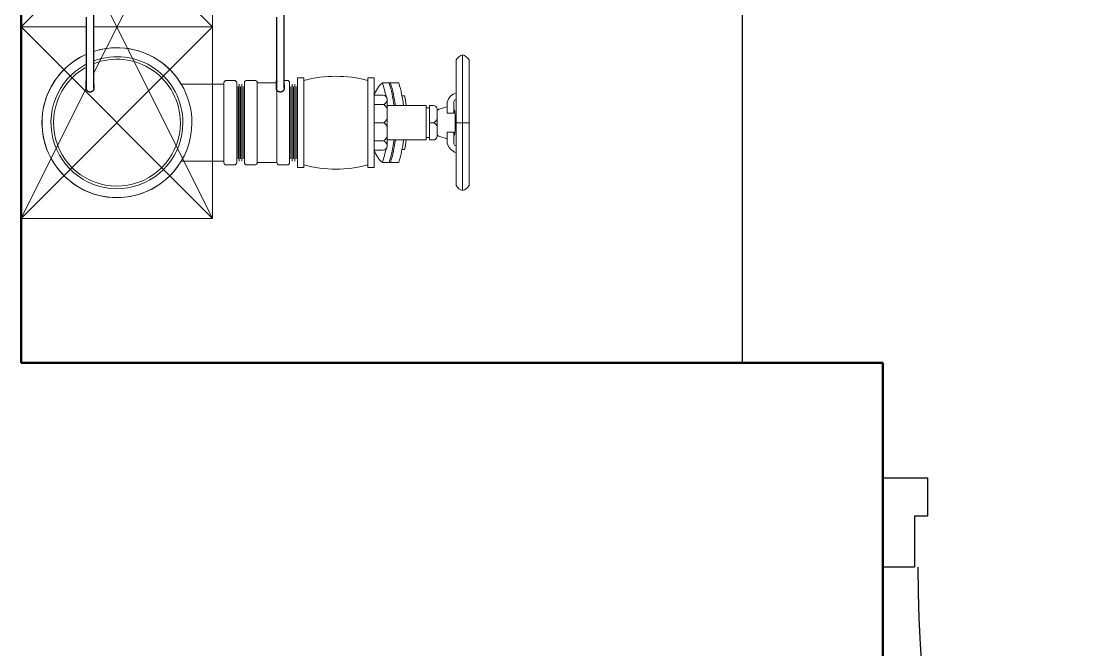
# Model space of a CAD drawing. Header units: millimetres. Extents: x -42700 to 155289, y -7931 to 68797.
# Drawn here: x 26610 to 27441, y 29315 to 29807 of the extents above; entities that cross this region are included whole.
import ezdxf

# ---------------------------------------------------------------- set-up
doc = ezdxf.new("R2010")
doc.units = ezdxf.units.MM
doc.layers.add('01 arquitectura', color=8, linetype='Continuous')

msp = doc.modelspace()

# ---------------------------------------------------------------- linework, layer by layer
at = {"layer": '01 arquitectura', "color": 8, "lineweight": 50}
for p, q in [((26609.678, 29539.616), (26609.678, 31734.611)), ((27284.677, 29539.616), (26609.678, 29539.616)), ((27284.677, 29289.617), (27284.677, 29539.616))]:
    msp.add_line(p, q, dxfattribs=at)
at = {"layer": '01 arquitectura', "color": 8}
for p, q in [((27174.677, 31634.611), (27174.677, 29539.616)), ((27174.677, 31634.611), (27174.677, 29539.616)), ((27284.677, 29449.616), (27319.684, 29449.616)), ((27319.684, 29449.616), (27319.684, 29419.616)), ((27309.684, 29419.616), (27309.684, 29379.616)), ((27319.684, 29419.616), (27309.684, 29419.616)), ((27309.684, 29379.616), (27284.677, 29379.616))]:
    msp.add_line(p, q, dxfattribs=at)
at = {"layer": '01 arquitectura', "color": 8, "lineweight": 18}
for p, q in [((26726.491, 29886.324), (26666.678, 29766.698)), ((26759.678, 29802.698), (26687.009, 29875.367)), ((26759.678, 29802.698), (26759.678, 29877.708)), ((26759.678, 29877.708), (26759.678, 29652.698)), ((26609.678, 29802.698), (26660.678, 29853.698)), ((26759.678, 29652.698), (26666.678, 29838.698)), ((26660.678, 29802.698), (26609.678, 29802.698)), ((26759.678, 29652.698), (26609.678, 29802.698)), ((26609.678, 29802.698), (26660.678, 29802.698)), ((26609.678, 29652.698), (26759.678, 29802.698)), ((26660.678, 29802.698), (26609.678, 29802.698)), ((26759.678, 29802.698), (26666.678, 29802.698)), ((26666.678, 29802.698), (26759.678, 29802.698)), ((26759.678, 29802.698), (26666.678, 29802.698)), ((26759.678, 29802.698), (26759.678, 29652.698)), ((26950.512, 29776.887), (26950.512, 29678.507)), ((26955.531, 29780.902), (26955.531, 29674.495)), ((26960.55, 29776.887), (26960.55, 29678.513)), ((26735.094, 29757.813), (26768.5, 29757.813)), ((26768.5, 29758.816), (26768.5, 29696.647)), ((26776.53, 29760.823), (26770.529, 29760.823)), ((26778.538, 29758.816), (26778.538, 29696.577)), ((26780.546, 29757.812), (26780.546, 29697.581)), ((26782.554, 29757.812), (26782.554, 29697.581)), ((26784.561, 29758.815), (26784.561, 29696.647)), ((26792.592, 29760.823), (26786.591, 29760.823)), ((26809.862, 29758.815), (26794.6, 29758.815)), ((26794.6, 29758.815), (26794.6, 29696.577)), ((26809.972, 29756.257), (26809.972, 29757.639)), ((26818.004, 29760.822), (26815.678, 29760.822)), ((26820.012, 29758.815), (26820.012, 29696.576)), ((26822.019, 29757.811), (26822.019, 29697.58)), ((26824.027, 29757.811), (26824.027, 29697.58)), ((26826.033, 29692.566), (26826.033, 29762.835)), ((26826.033, 29762.835), (26831.054, 29762.835)), ((26831.054, 29762.835), (26831.054, 29692.566)), ((26886.264, 29762.834), (26881.246, 29762.834)), ((26881.246, 29762.834), (26881.246, 29692.565)), ((26886.264, 29692.565), (26886.264, 29762.834)), ((26905.585, 29758.841), (26892.656, 29758.841)), ((26892.656, 29758.841), (26897.676, 29758.841)), ((26660.658, 29754.658), (26609.678, 29652.698)), ((26779.541, 29699.282), (26779.541, 29756.111)), ((26781.55, 29756.111), (26781.55, 29699.282)), ((26783.557, 29756.111), (26783.557, 29699.282)), ((26809.972, 29696.577), (26809.972, 29754.325)), ((26821.014, 29699.281), (26821.014, 29756.11)), ((26823.023, 29756.11), (26823.023, 29699.281)), ((26825.031, 29756.11), (26825.031, 29699.281)), ((26893.292, 29749.182), (26886.264, 29749.182)), ((26910.051, 29748.803), (26908.007, 29748.803)), ((26893.047, 29741.826), (26886.264, 29741.826)), ((26896.304, 29746.17), (26896.304, 29709.229)), ((26896.304, 29741.251), (26927.046, 29741.251)), ((26927.046, 29741.251), (26927.046, 29714.147)), ((26929.681, 29714.147), (26929.681, 29741.251)), ((26929.681, 29741.251), (26932.492, 29741.251)), ((26943.534, 29735.227), (26943.534, 29743.794)), ((26948.554, 29744.244), (26948.554, 29735.227)), ((26927.046, 29739.343), (26929.681, 29739.343)), ((26935.504, 29738.239), (26935.504, 29717.158)), ((26936.912, 29738.177), (26943.534, 29740.247)), ((26948.554, 29735.227), (26943.534, 29735.227)), ((26949.679, 29734.223), (26949.679, 29727.698)), ((26893.047, 29727.7), (26886.264, 29727.7)), ((26932.573, 29727.699), (26929.681, 29727.699)), ((26949.679, 29727.698), (26949.679, 29721.173)), ((26960.55, 29727.698), (26950.512, 29727.698)), ((26927.046, 29716.054), (26929.681, 29716.054)), ((26936.912, 29717.22), (26943.534, 29715.15)), ((26948.553, 29720.17), (26943.534, 29720.17)), ((26943.534, 29720.17), (26943.534, 29711.602)), ((26948.553, 29711.153), (26948.553, 29720.17)), ((26893.047, 29713.573), (26886.264, 29713.573)), ((26927.046, 29714.147), (26896.304, 29714.147)), ((26932.492, 29714.147), (26929.681, 29714.147)), ((26893.291, 29706.217), (26886.264, 29706.217)), ((26910.05, 29706.595), (26908.006, 29706.595)), ((26735.093, 29697.582), (26768.5, 29697.582)), ((26776.529, 29694.57), (26770.506, 29694.57)), ((26792.591, 29694.569), (26786.568, 29694.569)), ((26794.6, 29696.577), (26809.972, 29696.577)), ((26818.003, 29694.569), (26811.98, 29694.569)), ((26831.054, 29692.566), (26826.033, 29692.566)), ((26881.246, 29692.565), (26886.264, 29692.565)), ((26905.583, 29696.557), (26892.655, 29696.557)), ((26759.678, 29652.698), (26609.678, 29652.698))]:
    msp.add_line(p, q, dxfattribs=at)
at = {"layer": '01 arquitectura', "color": 8, "flags": 128}
for points in [[(26660.678, 29810.211), (26660.678, 29803.488), (26660.678, 29797.162), (26660.678, 29791.243), (26660.678, 29785.741), (26660.678, 29780.664), (26660.678, 29776.02), (26660.678, 29771.818), (26660.678, 29768.063), (26660.678, 29764.762), (26660.678, 29761.92), (26660.678, 29759.542), (26660.678, 29757.63), (26660.678, 29756.189), (26660.678, 29755.221), (26660.678, 29754.727), (26660.678, 29754.658)], [(26666.678, 29754.658), (26666.678, 29754.896), (26666.678, 29755.608), (26666.678, 29756.794), (26666.678, 29758.452), (26666.678, 29760.578), (26666.678, 29763.171), (26666.678, 29766.225), (26666.678, 29769.735), (26666.678, 29773.697), (26666.678, 29778.103), (26666.678, 29782.947), (26666.678, 29788.22), (26666.678, 29793.916), (26666.678, 29800.023), (26666.678, 29806.533), (26666.678, 29813.435)], [(26809.678, 29810.211), (26809.678, 29803.488), (26809.678, 29797.162), (26809.678, 29791.243), (26809.678, 29785.741), (26809.678, 29780.664), (26809.678, 29776.02), (26809.678, 29771.818), (26809.678, 29768.063), (26809.678, 29764.762), (26809.678, 29761.92), (26809.678, 29759.542), (26809.678, 29757.63), (26809.678, 29756.189), (26809.678, 29755.221), (26809.678, 29754.727), (26809.678, 29754.658)], [(26815.678, 29754.658), (26815.678, 29754.896), (26815.678, 29755.608), (26815.678, 29756.794), (26815.678, 29758.452), (26815.678, 29760.578), (26815.678, 29763.171), (26815.678, 29766.225), (26815.678, 29769.735), (26815.678, 29773.697), (26815.678, 29778.103), (26815.678, 29782.947), (26815.678, 29788.22), (26815.678, 29793.916), (26815.678, 29800.023), (26815.678, 29806.533), (26815.678, 29813.435)], [(26660.678, 29757.007), (26660.678, 29758.452), (26660.678, 29760.365)], [(26666.678, 29757.63), (26666.678, 29756.189), (26666.678, 29755.221), (26666.678, 29754.727), (26666.678, 29754.658)], [(26809.678, 29757.007), (26809.678, 29758.452), (26809.678, 29760.365)], [(26815.678, 29757.63), (26815.678, 29756.189), (26815.678, 29755.221), (26815.678, 29754.727), (26815.678, 29754.658)], [(26660.678, 29754.658), (26660.678, 29754.896), (26660.678, 29755.608), (26660.678, 29756.794)], [(26666.678, 29754.658), (26666.676, 29754.538), (26666.669, 29754.418), (26666.657, 29754.299), (26666.64, 29754.18), (26666.618, 29754.062), (26666.592, 29753.945), (26666.561, 29753.829), (26666.526, 29753.714), (26666.486, 29753.601), (26666.441, 29753.49), (26666.392, 29753.38), (26666.339, 29753.273), (26666.282, 29753.167), (26666.22, 29753.065), (26666.154, 29752.964), (26666.084, 29752.866), (26666.011, 29752.772), (26665.934, 29752.68), (26665.853, 29752.591), (26665.768, 29752.506), (26665.681, 29752.424), (26665.59, 29752.346), (26665.496, 29752.271), (26665.399, 29752.2), (26665.299, 29752.134), (26665.197, 29752.071), (26665.092, 29752.012), (26664.985, 29751.958), (26664.876, 29751.908), (26664.765, 29751.862), (26664.653, 29751.821), (26664.538, 29751.784), (26664.423, 29751.752), (26664.306, 29751.724), (26664.188, 29751.702), (26664.069, 29751.684), (26663.95, 29751.67), (26663.83, 29751.662), (26663.711, 29751.658), (26663.591, 29751.659), (26663.471, 29751.665), (26663.351, 29751.676), (26663.232, 29751.691), (26663.114, 29751.712), (26662.997, 29751.737), (26662.88, 29751.766), (26662.765, 29751.8), (26662.652, 29751.839), (26662.54, 29751.882), (26662.43, 29751.93), (26662.322, 29751.982), (26662.216, 29752.039), (26662.112, 29752.099), (26662.011, 29752.164), (26661.913, 29752.233), (26661.817, 29752.305), (26661.724, 29752.381), (26661.635, 29752.461), (26661.549, 29752.545), (26661.466, 29752.632), (26661.387, 29752.722), (26661.311, 29752.815), (26661.239, 29752.911), (26661.171, 29753.01), (26661.107, 29753.112), (26661.048, 29753.216), (26660.992, 29753.322), (26660.941, 29753.43), (26660.894, 29753.541), (26660.851, 29753.653), (26660.814, 29753.767), (26660.78, 29753.882), (26660.752, 29753.999), (26660.727, 29754.116), (26660.708, 29754.235), (26660.694, 29754.354), (26660.684, 29754.473), (26660.679, 29754.593), (26660.678, 29754.658)], [(26809.678, 29754.658), (26809.678, 29754.896), (26809.678, 29755.608), (26809.678, 29756.794)], [(26815.678, 29754.658), (26815.675, 29754.538), (26815.668, 29754.418), (26815.656, 29754.299), (26815.639, 29754.18), (26815.618, 29754.062), (26815.592, 29753.945), (26815.561, 29753.829), (26815.525, 29753.714), (26815.485, 29753.601), (26815.441, 29753.49), (26815.392, 29753.38), (26815.339, 29753.273), (26815.281, 29753.167), (26815.22, 29753.065), (26815.154, 29752.964), (26815.084, 29752.866), (26815.01, 29752.772), (26814.933, 29752.68), (26814.852, 29752.591), (26814.768, 29752.506), (26814.68, 29752.424), (26814.589, 29752.346), (26814.495, 29752.271), (26814.398, 29752.2), (26814.299, 29752.134), (26814.196, 29752.071), (26814.092, 29752.012), (26813.985, 29751.958), (26813.876, 29751.908), (26813.765, 29751.862), (26813.652, 29751.821), (26813.538, 29751.784), (26813.422, 29751.752), (26813.305, 29751.724), (26813.188, 29751.702), (26813.069, 29751.684), (26812.95, 29751.67), (26812.83, 29751.662), (26812.71, 29751.658), (26812.59, 29751.659), (26812.47, 29751.665), (26812.351, 29751.676), (26812.232, 29751.691), (26812.114, 29751.712), (26811.996, 29751.737), (26811.88, 29751.766), (26811.765, 29751.8), (26811.651, 29751.839), (26811.539, 29751.882), (26811.429, 29751.93), (26811.321, 29751.982), (26811.215, 29752.039), (26811.112, 29752.099), (26811.011, 29752.164), (26810.912, 29752.233), (26810.817, 29752.305), (26810.724, 29752.381), (26810.635, 29752.461), (26810.548, 29752.545), (26810.466, 29752.632), (26810.386, 29752.722), (26810.311, 29752.815), (26810.239, 29752.911), (26810.171, 29753.01), (26810.107, 29753.112), (26810.047, 29753.216), (26809.992, 29753.322), (26809.94, 29753.43), (26809.894, 29753.541), (26809.851, 29753.653), (26809.813, 29753.767), (26809.78, 29753.882), (26809.751, 29753.999), (26809.727, 29754.116), (26809.708, 29754.235), (26809.693, 29754.354), (26809.683, 29754.473), (26809.678, 29754.593), (26809.678, 29754.658)]]:
    msp.add_lwpolyline(points, dxfattribs=at)
at = {"layer": '01 arquitectura', "color": 8, "lineweight": 18}
for centre, radius, start, end in [((26684.678, 29727.698), 58.725, 30.851886, 108.027705), ((26684.678, 29727.698), 58.725, 30.851886, 108.027705), ((26684.678, 29727.698), 58.725, 0, 107.966338), ((26684.678, 29727.698), 58.725, 114.397528, 329.148114), ((26684.678, 29727.698), 58.725, 114.397528, 329.148114), ((26684.678, 29727.698), 58.725, 114.571106, 0), ((26684.678, 29727.698), 49.69, 0, 111.734569), ((26684.678, 29727.698), 51.698, 0, 110.394491), ((26957.971, 29772.707), 8.551, 106.581777, 150.735596), ((26953.09, 29772.707), 8.551, 29.26216, 73.41598), ((26684.678, 29727.698), 51.698, 118.476325, 0), ((26684.678, 29727.698), 49.69, 120, 0), ((26770.507, 29758.816), 2.008, 89.378967, 180), ((26776.53, 29758.816), 2.008, 0, 90), ((26786.569, 29758.815), 2.008, 89.378967, 180), ((26792.592, 29758.815), 2.008, 359.998878, 90), ((26811.981, 29758.815), 2.008, 142.606705, 176.514153), ((26818.004, 29758.815), 2.008, 0, 90), ((26856.148, 29664.402), 99.638, 75.410462, 104.587247), ((26905.112, 29743.656), 19.641, 129.359472, 163.669808), ((26798.554, 29727.701), 99.122, 11.921407, 18.310257), ((26798.554, 29727.701), 104.141, 7.476056, 17.398661), ((26798.554, 29727.701), 105.145, 7.404278, 17.22733), ((26798.554, 29727.701), 111.469, 6.982039, 16.222058), ((26893.292, 29746.17), 3.012, 0, 90), ((26798.554, 29727.701), 113.477, 6.857911, 10.716811), ((26953.813, 29741.047), 10.64, 108.077969, 165.036781), ((26891.908, 29746.182), 4.502, 284.657528, 347.492745), ((26891.908, 29737.471), 4.502, 12.497227, 75.340228), ((26932.492, 29738.239), 3.012, 0, 89.998878), ((26950.721, 29743.6), 2.261, 95.312092, 163.457089), ((26937.511, 29736.261), 2.008, 107.352903, 179.644091), ((26934.022, 29733.036), 15.702, 4.33797, 22.259471), ((26891.908, 29732.055), 4.502, 284.657528, 347.509011), ((26891.908, 29723.344), 4.502, 12.480949, 75.340228), ((26931.548, 29731.619), 4.052, 284.657528, 347.501226), ((26931.548, 29723.779), 4.052, 12.48874, 75.340228), ((26891.908, 29717.928), 4.502, 284.657528, 347.525297), ((26932.492, 29717.158), 3.012, 270, 359.998878), ((26937.511, 29719.136), 2.008, 179.998878, 252.644853), ((26934.022, 29722.362), 15.702, 337.736301, 355.659786), ((26798.554, 29727.701), 99.122, 341.687346, 348.07635), ((26891.907, 29709.217), 4.502, 12.46465, 75.340228), ((26893.291, 29709.229), 3.012, 270, 359.998878), ((26798.554, 29727.701), 104.141, 342.598923, 352.521486), ((26798.554, 29727.701), 105.145, 342.770279, 352.593288), ((26798.554, 29727.701), 111.469, 343.775698, 353.015667), ((26798.554, 29727.701), 113.477, 349.280946, 353.139836), ((26953.813, 29714.35), 10.64, 194.967972, 251.924992), ((26950.72, 29711.797), 2.261, 196.540666, 264.703758), ((26905.112, 29711.743), 19.641, 196.336675, 230.639448), ((26770.506, 29696.577), 2.008, 178.003566, 269.998878), ((26776.529, 29696.577), 2.008, 270, 359.998878), ((26786.568, 29696.577), 2.008, 178.003572, 269.998878), ((26792.591, 29696.577), 2.008, 270, 359.998878), ((26811.98, 29696.577), 2.008, 179.998878, 269.998878), ((26818.003, 29696.576), 2.008, 270, 359.998878), ((26856.151, 29790.999), 99.638, 255.41128, 284.588065), ((26957.97, 29682.69), 8.551, 209.288555, 253.41598), ((26953.089, 29682.69), 8.551, 286.596344, 330.762011)]:
    msp.add_arc(centre, radius, start, end, dxfattribs=at)
at = {"layer": '01 arquitectura', "color": 8}
msp.add_arc((28312.146, 29379.616), 999.997, 180, 251.772106, dxfattribs=at)

doc.saveas('drawing.dxf')
